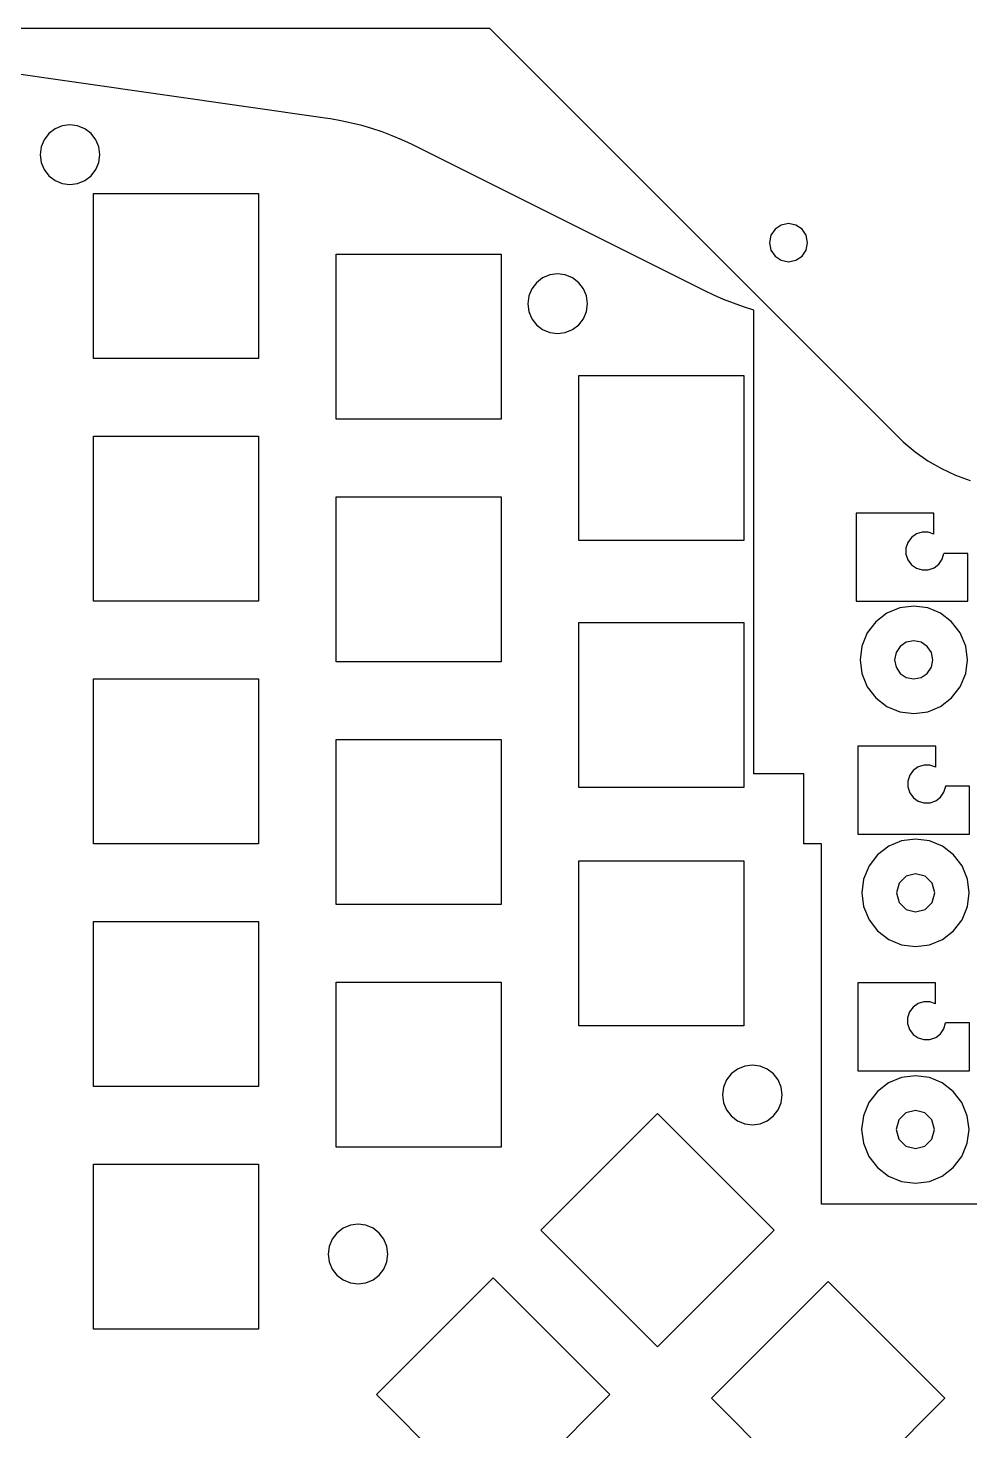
# Model space of a CAD drawing. Extents: x -1 to 514, y 19 to 842.
# Drawn here: x 392.7 to 471.6, y 583.1 to 700.5 of the extents above; entities that cross this region are included whole.
import ezdxf

# ---------------------------------------------------------------- set-up
doc = ezdxf.new("R2010")
doc.units = 0

msp = doc.modelspace()

# ---------------------------------------------------------------- linework, layer by layer
at = {"layer": 'Layer 1'}
for p, q in [((308.987332, 700.540114), (431.358557, 700.540114)), ((431.358557, 700.540114), (466.010199, 665.887678)), ((417.596385, 692.997895), (378.921494, 698.522917)), ((394.969691, 692.098678), (394.448058, 691.697586)), ((395.577863, 692.34988), (394.969691, 692.098678)), ((396.21969, 692.433614), (395.577863, 692.34988)), ((396.861516, 692.34988), (396.21969, 692.433614)), ((397.469688, 692.098678), (396.861516, 692.34988)), ((397.991322, 691.697586), (397.469688, 692.098678)), ((418.037974, 692.93466), (417.596385, 692.997895)), ((418.91586, 692.777233), (418.037974, 692.93466)), ((419.787926, 692.588321), (418.91586, 692.777233)), ((420.652318, 692.368188), (419.787926, 692.588321)), ((421.508509, 692.117628), (420.652318, 692.368188)), ((422.35491, 691.836376), (421.508509, 692.117628)), ((394.054629, 691.183615), (393.806231, 690.58591)), ((394.448058, 691.697586), (394.054629, 691.183615)), ((398.384751, 691.183615), (397.991322, 691.697586)), ((398.633148, 690.58591), (398.384751, 691.183615)), ((423.190992, 691.525226), (422.35491, 691.836376)), ((424.015433, 691.184179), (423.190992, 691.525226)), ((424.826909, 690.814027), (424.015433, 691.184179)), ((393.806231, 690.58591), (393.719693, 689.933617)), ((393.719693, 689.933617), (393.806231, 689.281323)), ((398.719687, 689.933617), (398.633148, 690.58591)), ((398.633148, 689.281323), (398.719687, 689.933617)), ((398.719687, 689.933617), (398.719687, 689.933617)), ((449.338672, 678.558278), (424.826909, 690.814027)), ((393.806231, 689.281323), (394.054629, 688.683618)), ((394.054629, 688.683618), (394.448058, 688.169647)), ((397.991322, 688.169647), (398.384751, 688.683618)), ((398.384751, 688.683618), (398.633148, 689.281323)), ((394.448058, 688.169647), (394.969691, 687.768556)), ((394.969691, 687.768556), (395.577863, 687.517353)), ((395.577863, 687.517353), (396.21969, 687.433619)), ((396.21969, 687.433619), (396.861516, 687.517353)), ((396.861516, 687.517353), (397.469688, 687.768556)), ((397.469688, 687.768556), (397.991322, 688.169647)), ((398.200863, 672.864716), (398.200863, 686.682299)), ((398.200863, 686.682299), (412.018446, 686.682299)), ((412.018446, 686.682299), (412.018446, 672.864716)), ((455.778906, 684.033857), (455.270533, 683.691429)), ((456.401251, 684.159407), (455.778906, 684.033857)), ((457.023596, 684.033857), (456.401251, 684.159407)), ((457.53197, 683.691429), (457.023596, 684.033857)), ((454.927519, 683.183449), (454.801254, 682.561249)), ((455.270533, 683.691429), (454.927519, 683.183449)), ((457.874983, 683.183449), (457.53197, 683.691429)), ((458.001248, 682.561249), (457.874983, 683.183449)), ((418.520838, 667.784723), (418.520838, 681.602305)), ((418.520838, 681.602305), (432.33842, 681.602305)), ((432.33842, 681.602305), (432.33842, 667.784723)), ((454.801254, 682.561249), (454.927519, 681.939049)), ((454.927519, 681.939049), (455.270533, 681.431069)), ((455.270533, 681.431069), (455.778906, 681.088641)), ((457.023596, 681.088641), (457.53197, 681.431069)), ((457.53197, 681.431069), (457.874983, 681.939049)), ((457.874983, 681.939049), (458.001248, 682.561249)), ((458.001248, 682.561249), (458.001248, 682.561249)), ((455.778906, 681.088641), (456.401251, 680.963091)), ((456.401251, 680.963091), (457.023596, 681.088641)), ((435.282806, 679.214375), (434.889377, 678.700404)), ((435.804439, 679.615466), (435.282806, 679.214375)), ((436.412611, 679.866669), (435.804439, 679.615466)), ((437.054438, 679.950403), (436.412611, 679.866669)), ((437.696264, 679.866669), (437.054438, 679.950403)), ((438.304436, 679.615466), (437.696264, 679.866669)), ((438.82607, 679.214375), (438.304436, 679.615466)), ((439.219499, 678.700404), (438.82607, 679.214375)), ((434.640979, 678.102699), (434.554441, 677.450405)), ((434.889377, 678.700404), (434.640979, 678.102699)), ((439.467896, 678.102699), (439.219499, 678.700404)), ((439.554435, 677.450405), (439.467896, 678.102699)), ((450.144592, 678.173045), (449.338672, 678.558278)), ((450.964005, 677.816916), (450.144592, 678.173045)), ((434.554441, 677.450405), (434.640979, 676.798112)), ((434.640979, 676.798112), (434.889377, 676.200407)), ((439.219499, 676.200407), (439.467896, 676.798112)), ((439.467896, 676.798112), (439.554435, 677.450405)), ((439.554435, 677.450405), (439.554435, 677.450405)), ((451.795325, 677.489892), (450.964005, 677.816916)), ((452.638022, 677.19303), (451.795325, 677.489892)), ((453.490508, 676.92633), (452.638022, 677.19303)), ((453.490508, 638.091237), (453.490508, 676.92633)), ((434.889377, 676.200407), (435.282806, 675.686436)), ((435.282806, 675.686436), (435.804439, 675.285344)), ((438.304436, 675.285344), (438.82607, 675.686436)), ((438.82607, 675.686436), (439.219499, 676.200407)), ((435.804439, 675.285344), (436.412611, 675.034142)), ((436.412611, 675.034142), (437.054438, 674.950408)), ((437.054438, 674.950408), (437.696264, 675.034142)), ((437.696264, 675.034142), (438.304436, 675.285344)), ((412.018446, 672.864716), (398.200863, 672.864716)), ((438.840812, 657.624868), (438.840812, 671.442318)), ((438.840812, 671.442318), (452.658395, 671.442318)), ((452.658395, 671.442318), (452.658395, 657.624868)), ((432.33842, 667.784723), (418.520838, 667.784723)), ((398.200863, 652.544874), (398.200863, 666.362325)), ((398.200863, 666.362325), (412.018446, 666.362325)), ((412.018446, 666.362325), (412.018446, 652.544874)), ((466.010199, 665.887678), (467.010323, 665.04895)), ((467.010323, 665.04895), (468.079503, 664.30018)), ((468.079503, 664.30018), (469.210066, 663.64666)), ((469.210066, 663.64666), (470.393281, 663.096327)), ((470.393281, 663.096327), (471.620153, 662.649182)), ((418.520838, 647.464881), (418.520838, 661.282463)), ((418.520838, 661.282463), (432.33842, 661.282463)), ((432.33842, 661.282463), (432.33842, 647.464881)), ((468.574252, 659.917917), (462.057573, 659.917917)), ((462.057573, 659.917917), (462.057573, 652.549281)), ((468.574252, 658.150503), (468.574252, 659.917917)), ((467.112463, 658.178124), (466.694531, 657.881655)), ((467.59066, 658.325377), (467.112463, 658.178124)), ((468.090961, 658.317961), (467.59066, 658.325377)), ((468.575204, 658.150424), (468.090961, 658.317961)), ((452.658395, 657.624868), (438.840812, 657.624868)), ((466.236846, 656.992576), (466.236435, 656.492221)), ((466.391561, 657.468411), (466.236846, 656.992576)), ((466.694531, 657.881655), (466.391561, 657.468411)), ((466.236435, 656.492221), (466.396378, 656.005416)), ((466.396378, 656.005416), (466.70182, 655.593996)), ((466.70182, 655.593996), (467.110813, 655.305759)), ((468.584323, 655.337333), (468.980411, 655.64306)), ((468.980411, 655.64306), (469.262894, 656.056049)), ((469.262894, 656.056049), (469.405307, 656.548268)), ((471.410582, 656.54713), (469.405043, 656.54713)), ((471.410582, 652.549281), (471.410582, 656.54713)), ((467.110813, 655.305759), (467.588767, 655.157721)), ((467.588767, 655.157721), (468.101092, 655.166894)), ((468.101092, 655.166894), (468.584323, 655.337333)), ((412.018446, 652.544874), (398.200863, 652.544874)), ((462.057573, 652.549281), (471.410582, 652.549281)), ((466.886018, 652.128682), (465.711888, 651.972912)), ((468.060148, 651.972912), (466.886018, 652.128682)), ((466.886018, 652.128682), (466.886018, 652.128682)), ((464.636017, 651.525796), (463.710868, 650.817623)), ((465.711888, 651.972912), (464.636017, 651.525796)), ((469.136018, 651.525796), (468.060148, 651.972912)), ((470.061168, 650.817623), (469.136018, 651.525796)), ((438.840812, 650.750869), (452.658395, 650.750869)), ((438.840812, 636.933284), (438.840812, 650.750869)), ((452.658395, 650.750869), (452.658395, 636.933284)), ((462.988902, 649.878681), (462.536738, 648.78397)), ((463.710868, 650.817623), (462.988902, 649.878681)), ((470.783133, 649.878681), (470.061168, 650.817623)), ((471.235298, 648.78397), (470.783133, 649.878681)), ((462.536738, 648.78397), (462.386017, 647.628681)), ((465.754648, 648.757038), (465.411754, 648.24846)), ((466.263226, 649.099931), (465.754648, 648.757038)), ((466.886018, 649.225667), (466.263226, 649.099931)), ((467.50881, 649.099931), (466.886018, 649.225667)), ((466.886018, 649.225667), (466.886018, 649.225667)), ((468.017388, 648.757038), (467.50881, 649.099931)), ((468.360281, 648.24846), (468.017388, 648.757038)), ((471.386019, 647.628681), (471.235298, 648.78397)), ((432.33842, 647.464881), (418.520838, 647.464881)), ((462.386017, 647.628681), (462.536738, 646.473391)), ((465.411754, 648.24846), (465.286019, 647.625668)), ((465.286019, 647.625668), (465.411754, 647.002876)), ((468.486017, 647.625668), (468.360281, 648.24846)), ((468.360281, 647.002876), (468.486017, 647.625668)), ((471.235298, 646.473391), (471.386019, 647.628681)), ((462.536738, 646.473391), (462.988902, 645.37868)), ((465.411754, 647.002876), (465.754648, 646.494297)), ((465.754648, 646.494297), (466.263226, 646.151404)), ((467.50881, 646.151404), (468.017388, 646.494297)), ((468.017388, 646.494297), (468.360281, 647.002876)), ((470.783133, 645.37868), (471.235298, 646.473391)), ((398.200863, 632.2249), (398.200863, 646.042482)), ((398.200863, 646.042482), (412.018446, 646.042482)), ((412.018446, 646.042482), (412.018446, 632.2249)), ((462.988902, 645.37868), (463.710868, 644.439739)), ((466.263226, 646.151404), (466.886018, 646.025668)), ((466.886018, 646.025668), (467.50881, 646.151404)), ((470.061168, 644.439739), (470.783133, 645.37868)), ((463.710868, 644.439739), (464.636017, 643.731565)), ((469.136018, 643.731565), (470.061168, 644.439739)), ((464.636017, 643.731565), (465.711888, 643.284449)), ((465.711888, 643.284449), (466.886018, 643.12868)), ((466.886018, 643.12868), (468.060148, 643.284449)), ((468.060148, 643.284449), (469.136018, 643.731565)), ((418.520838, 627.144906), (418.520838, 640.962478)), ((418.520838, 640.962478), (432.33842, 640.962478)), ((432.33842, 640.962478), (432.33842, 627.144906)), ((468.728252, 640.407917), (462.211573, 640.407917)), ((462.211573, 640.407917), (462.211573, 633.039281)), ((468.728252, 638.640503), (468.728252, 640.407917)), ((457.68944, 638.091237), (453.490508, 638.091237)), ((457.68944, 632.2249), (457.68944, 638.091237)), ((466.848531, 638.371655), (466.545561, 637.958411)), ((467.266463, 638.668124), (466.848531, 638.371655)), ((467.74466, 638.815377), (467.266463, 638.668124)), ((468.244961, 638.807961), (467.74466, 638.815377)), ((468.729204, 638.640424), (468.244961, 638.807961)), ((452.658395, 636.933284), (438.840812, 636.933284)), ((466.390846, 637.482576), (466.390435, 636.982221)), ((466.390435, 636.982221), (466.550378, 636.495416)), ((466.545561, 637.958411), (466.390846, 637.482576)), ((469.416894, 636.546049), (469.559307, 637.038268)), ((471.564582, 637.03713), (469.559043, 637.03713)), ((471.564582, 633.039281), (471.564582, 637.03713)), ((466.550378, 636.495416), (466.85582, 636.083996)), ((466.85582, 636.083996), (467.264813, 635.795759)), ((467.264813, 635.795759), (467.742767, 635.647721)), ((467.742767, 635.647721), (468.255092, 635.656894)), ((468.255092, 635.656894), (468.738323, 635.827333)), ((468.738323, 635.827333), (469.134411, 636.13306)), ((469.134411, 636.13306), (469.416894, 636.546049)), ((412.018446, 632.2249), (398.200863, 632.2249)), ((459.160787, 632.2249), (457.68944, 632.2249)), ((459.160787, 602.045901), (459.160787, 632.2249)), ((462.211573, 633.039281), (471.564582, 633.039281)), ((465.864888, 632.461912), (464.789017, 632.014796)), ((467.039018, 632.617682), (465.864888, 632.461912)), ((468.213148, 632.461912), (467.039018, 632.617682)), ((467.039018, 632.617682), (467.039018, 632.617682)), ((469.289018, 632.014796), (468.213148, 632.461912)), ((463.863868, 631.306623), (463.141902, 630.367681)), ((464.789017, 632.014796), (463.863868, 631.306623)), ((470.214168, 631.306623), (469.289018, 632.014796)), ((470.936133, 630.367681), (470.214168, 631.306623)), ((438.840812, 630.802502), (452.658395, 630.802502)), ((438.840812, 616.984919), (438.840812, 630.802502)), ((452.658395, 630.802502), (452.658395, 616.984919)), ((463.141902, 630.367681), (462.689738, 629.27297)), ((471.388298, 629.27297), (470.936133, 630.367681)), ((462.689738, 629.27297), (462.539017, 628.117681)), ((465.653378, 628.917667), (465.439018, 628.117668)), ((466.239018, 629.503308), (465.653378, 628.917667)), ((467.039018, 629.717667), (466.239018, 629.503308)), ((467.839018, 629.503308), (467.039018, 629.717667)), ((467.039018, 629.717667), (467.039018, 629.717667)), ((468.424658, 628.917667), (467.839018, 629.503308)), ((468.639017, 628.117668), (468.424658, 628.917667)), ((471.539019, 628.117681), (471.388298, 629.27297)), ((462.539017, 628.117681), (462.689738, 626.962391)), ((465.439018, 628.117668), (465.653378, 627.317668)), ((468.424658, 627.317668), (468.639017, 628.117668)), ((471.388298, 626.962391), (471.539019, 628.117681)), ((432.33842, 627.144906), (418.520838, 627.144906)), ((462.689738, 626.962391), (463.141902, 625.86768)), ((465.653378, 627.317668), (466.239018, 626.732027)), ((466.239018, 626.732027), (467.039018, 626.517668)), ((467.039018, 626.517668), (467.839018, 626.732027)), ((467.839018, 626.732027), (468.424658, 627.317668)), ((470.936133, 625.86768), (471.388298, 626.962391)), ((398.200863, 611.904793), (398.200863, 625.722508)), ((398.200863, 625.722508), (412.018446, 625.722508)), ((412.018446, 625.722508), (412.018446, 611.904793)), ((463.141902, 625.86768), (463.863868, 624.928739)), ((470.214168, 624.928739), (470.936133, 625.86768)), ((463.863868, 624.928739), (464.789017, 624.220565)), ((464.789017, 624.220565), (465.864888, 623.773449)), ((468.213148, 623.773449), (469.289018, 624.220565)), ((469.289018, 624.220565), (470.214168, 624.928739)), ((465.864888, 623.773449), (467.039018, 623.61768)), ((467.039018, 623.61768), (468.213148, 623.773449)), ((418.520838, 620.642514), (432.33842, 620.642514)), ((418.520838, 606.8248), (418.520838, 620.642514)), ((432.33842, 620.642514), (432.33842, 606.8248)), ((468.712252, 620.587917), (462.195573, 620.587917)), ((462.195573, 620.587917), (462.195573, 613.219281)), ((468.712252, 618.820503), (468.712252, 620.587917)), ((466.529561, 618.138411), (466.374846, 617.662576)), ((466.832531, 618.551655), (466.529561, 618.138411)), ((467.250463, 618.848124), (466.832531, 618.551655)), ((467.72866, 618.995377), (467.250463, 618.848124)), ((468.228961, 618.987961), (467.72866, 618.995377)), ((468.713204, 618.820424), (468.228961, 618.987961)), ((452.658395, 616.984919), (438.840812, 616.984919)), ((466.374846, 617.662576), (466.374435, 617.162221)), ((466.374435, 617.162221), (466.534378, 616.675416)), ((469.400894, 616.726049), (469.543307, 617.218268)), ((471.548582, 617.21713), (469.543043, 617.21713)), ((471.548582, 613.219281), (471.548582, 617.21713)), ((466.534378, 616.675416), (466.83982, 616.263996)), ((466.83982, 616.263996), (467.248813, 615.975759)), ((467.248813, 615.975759), (467.726767, 615.827721)), ((467.726767, 615.827721), (468.239092, 615.836894)), ((468.239092, 615.836894), (468.722323, 616.007333)), ((468.722323, 616.007333), (469.118411, 616.31306)), ((469.118411, 616.31306), (469.400894, 616.726049)), ((452.119619, 613.358777), (451.597986, 612.957686)), ((452.727791, 613.609979), (452.119619, 613.358777)), ((453.369618, 613.693713), (452.727791, 613.609979)), ((454.011444, 613.609979), (453.369618, 613.693713)), ((454.619616, 613.358777), (454.011444, 613.609979)), ((455.14125, 612.957686), (454.619616, 613.358777)), ((451.204557, 612.443714), (450.956159, 611.846009)), ((451.597986, 612.957686), (451.204557, 612.443714)), ((455.534679, 612.443714), (455.14125, 612.957686)), ((455.783076, 611.846009), (455.534679, 612.443714)), ((462.195573, 613.219281), (471.548582, 613.219281)), ((464.774017, 612.194796), (463.848868, 611.486623)), ((465.849888, 612.641912), (464.774017, 612.194796)), ((467.024018, 612.797682), (465.849888, 612.641912)), ((468.198148, 612.641912), (467.024018, 612.797682)), ((467.024018, 612.797682), (467.024018, 612.797682)), ((469.274018, 612.194796), (468.198148, 612.641912)), ((470.199168, 611.486623), (469.274018, 612.194796)), ((412.018446, 611.904793), (398.200863, 611.904793)), ((450.956159, 611.846009), (450.869621, 611.193716)), ((450.869621, 611.193716), (450.956159, 610.541422)), ((455.869615, 611.193716), (455.783076, 611.846009)), ((455.783076, 610.541422), (455.869615, 611.193716)), ((455.869615, 611.193716), (455.869615, 611.193716)), ((463.848868, 611.486623), (463.126902, 610.547681)), ((470.921133, 610.547681), (470.199168, 611.486623)), ((450.956159, 610.541422), (451.204557, 609.943717)), ((451.204557, 609.943717), (451.597986, 609.429746)), ((455.14125, 609.429746), (455.534679, 609.943717)), ((455.534679, 609.943717), (455.783076, 610.541422)), ((463.126902, 610.547681), (462.674738, 609.45297)), ((467.024018, 609.897667), (466.224018, 609.683308)), ((467.824018, 609.683308), (467.024018, 609.897667)), ((467.024018, 609.897667), (467.024018, 609.897667)), ((471.373298, 609.45297), (470.921133, 610.547681)), ((435.64412, 599.852773), (445.414377, 609.623294)), ((445.414377, 609.623294), (455.184898, 599.852773)), ((451.597986, 609.429746), (452.119619, 609.028655)), ((452.119619, 609.028655), (452.727791, 608.777453)), ((452.727791, 608.777453), (453.369618, 608.693719)), ((453.369618, 608.693719), (454.011444, 608.777453)), ((454.011444, 608.777453), (454.619616, 609.028655)), ((454.619616, 609.028655), (455.14125, 609.429746)), ((462.674738, 609.45297), (462.524017, 608.297681)), ((465.638378, 609.097667), (465.424018, 608.297668)), ((466.224018, 609.683308), (465.638378, 609.097667)), ((468.409658, 609.097667), (467.824018, 609.683308)), ((468.624017, 608.297668), (468.409658, 609.097667)), ((471.524019, 608.297681), (471.373298, 609.45297)), ((462.524017, 608.297681), (462.674738, 607.142391)), ((465.424018, 608.297668), (465.638378, 607.497668)), ((465.638378, 607.497668), (466.224018, 606.912027)), ((467.824018, 606.912027), (468.409658, 607.497668)), ((468.409658, 607.497668), (468.624017, 608.297668)), ((471.373298, 607.142391), (471.524019, 608.297681)), ((432.33842, 606.8248), (418.520838, 606.8248)), ((462.674738, 607.142391), (463.126902, 606.04768)), ((466.224018, 606.912027), (467.024018, 606.697668)), ((467.024018, 606.697668), (467.824018, 606.912027)), ((470.921133, 606.04768), (471.373298, 607.142391)), ((398.200863, 605.402401), (412.018446, 605.402401)), ((398.200863, 591.584819), (398.200863, 605.402401)), ((412.018446, 605.402401), (412.018446, 591.584819)), ((463.126902, 606.04768), (463.848868, 605.108739)), ((463.848868, 605.108739), (464.774017, 604.400565)), ((469.274018, 604.400565), (470.199168, 605.108739)), ((470.199168, 605.108739), (470.921133, 606.04768)), ((464.774017, 604.400565), (465.849888, 603.953449)), ((465.849888, 603.953449), (467.024018, 603.79768)), ((467.024018, 603.79768), (468.198148, 603.953449)), ((468.198148, 603.953449), (469.274018, 604.400565)), ((473.639562, 602.045901), (459.160787, 602.045901)), ((418.578027, 599.622702), (418.184598, 599.108731)), ((419.099661, 600.023794), (418.578027, 599.622702)), ((419.707833, 600.274996), (419.099661, 600.023794)), ((420.349659, 600.35873), (419.707833, 600.274996)), ((420.991486, 600.274996), (420.349659, 600.35873)), ((421.599658, 600.023794), (420.991486, 600.274996)), ((422.121291, 599.622702), (421.599658, 600.023794)), ((422.51472, 599.108731), (422.121291, 599.622702)), ((445.414377, 590.082252), (435.64412, 599.852773)), ((455.184898, 599.852773), (445.414377, 590.082252)), ((417.936201, 598.511026), (417.849662, 597.858733)), ((418.184598, 599.108731), (417.936201, 598.511026)), ((422.763118, 598.511026), (422.51472, 599.108731)), ((422.849656, 597.858733), (422.763118, 598.511026)), ((417.849662, 597.858733), (417.936201, 597.206439)), ((417.936201, 597.206439), (418.184598, 596.608734)), ((422.51472, 596.608734), (422.763118, 597.206439)), ((422.763118, 597.206439), (422.849656, 597.858733)), ((422.849656, 597.858733), (422.849656, 597.858733)), ((418.184598, 596.608734), (418.578027, 596.094763)), ((418.578027, 596.094763), (419.099661, 595.693672)), ((419.099661, 595.693672), (419.707833, 595.442469)), ((420.991486, 595.442469), (421.599658, 595.693672)), ((421.599658, 595.693672), (422.121291, 596.094763)), ((421.89189, 586.100542), (431.662411, 595.871063)), ((422.121291, 596.094763), (422.51472, 596.608734)), ((431.662411, 595.871063), (441.432932, 586.100542)), ((419.707833, 595.442469), (420.349659, 595.358735)), ((420.349659, 595.358735), (420.991486, 595.442469)), ((449.949065, 585.793626), (459.719586, 595.564147)), ((459.719586, 595.564147), (469.490107, 585.793626)), ((412.018446, 591.584819), (398.200863, 591.584819)), ((431.662411, 576.330021), (421.89189, 586.100542)), ((441.432932, 586.100542), (431.662411, 576.330021)), ((459.719586, 576.02337), (449.949065, 585.793626)), ((469.490107, 585.793626), (459.719586, 576.02337))]:
    msp.add_line(p, q, dxfattribs=at)

doc.saveas('drawing.dxf')
